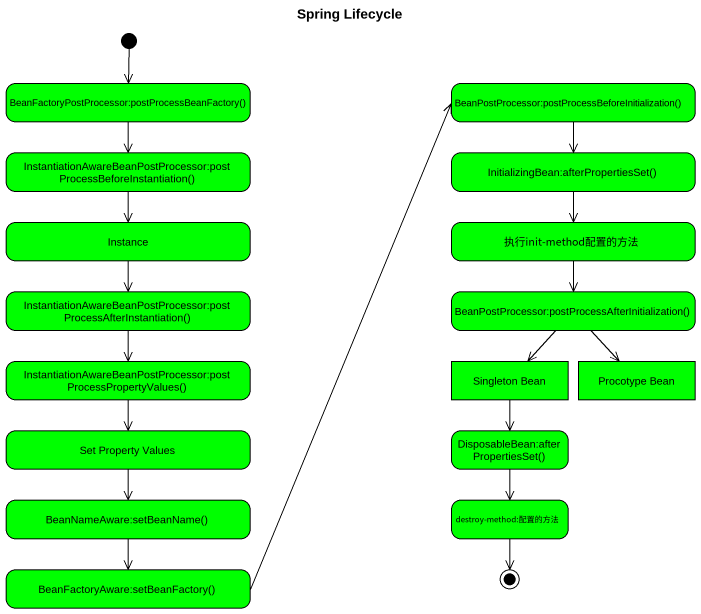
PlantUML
@startuml
title Spring Lifecycle
hide empty description
state "BeanFactoryPostProcessor:postProcessBeanFactory()" as BeanFactoryPostProcessor #00FF00
state "BeanPostProcessor:postProcessBeforeInitialization()" as BeanPostProcessor #00FF00
state "InstantiationAwareBeanPostProcessor:postProcessBeforeInstantiation()" as InstantiationAwareBeanPostPr #00FF00
state "InitializingBean:afterPropertiesSet()" as InitializingBean #00FF00
state Instance #00FF00
state "执行init-method配置的方法" as 执行init_method配置的方法 #00FF00
state "InstantiationAwareBeanPostProcessor:postProcessAfterInstantiation()" as InstantiationAwareBeanPostPr_2 #00FF00
state "BeanPostProcessor:postProcessAfterInitialization()" as BeanPostProcessor_2 #00FF00
state "InstantiationAwareBeanPostProcessor:postProcessPropertyValues()" as InstantiationAwareBeanPostPr_3 #00FF00
state "Singleton Bean" as Singleton_Bean <<object>> #00FF00
state "Procotype Bean" as Procotype_Bean <<object>> #00FF00
state "Set Property Values" as Set_Property_Values #00FF00
state "DisposableBean:afterPropertiesSet()" as DisposableBean #00FF00
state "BeanNameAware:setBeanName()" as BeanNameAware_setBeanName #00FF00
state "destroy-method:配置的方法" as destroy_method_配置的方法 #00FF00
state "BeanFactoryAware:setBeanFactory()" as BeanFactoryAware #00FF00
[*] --> BeanFactoryPostProcessor
BeanFactoryPostProcessor --> InstantiationAwareBeanPostPr
BeanPostProcessor --> InitializingBean
InstantiationAwareBeanPostPr --> Instance
InitializingBean --> 执行init_method配置的方法
Instance --> InstantiationAwareBeanPostPr_2
执行init_method配置的方法 --> BeanPostProcessor_2
InstantiationAwareBeanPostPr_2 --> InstantiationAwareBeanPostPr_3
BeanPostProcessor_2 --> Singleton_Bean
BeanPostProcessor_2 --> Procotype_Bean
InstantiationAwareBeanPostPr_3 --> Set_Property_Values
Singleton_Bean --> DisposableBean
Set_Property_Values --> BeanNameAware_setBeanName
DisposableBean --> destroy_method_配置的方法
BeanNameAware_setBeanName --> BeanFactoryAware
BeanFactoryAware -up-> BeanPostProcessor
destroy_method_配置的方法 --> [*]
@enduml
